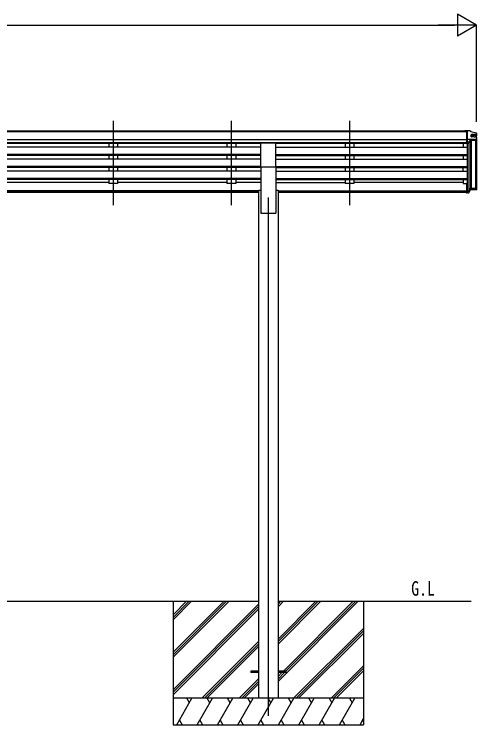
# Model space of a CAD drawing. Units: millimetres, scale not verified. Extents: x -10512 to 10512, y -7425 to 7425.
# Drawn here: x -513 to 2110, y -4212 to -184 of the extents above; entities that cross this region are included whole.
import ezdxf
from ezdxf.enums import TextEntityAlignment as Align

# ---------------------------------------------------------------- set-up
doc = ezdxf.new("R2010")
doc.units = ezdxf.units.MM
doc.header["$LTSCALE"] = 40
for name, color, linetype in [('0-2_USER1', 3, 'Continuous'), ('0-3_YKK_12', 2, 'Continuous'), ('0-4_YKK_13', 4, 'Continuous'), ('0-5_YKK_A1', 4, 'Continuous'), ('0-6_YKK_D', 6, 'Continuous')]:
    doc.layers.add(name, color=color, linetype=linetype)
doc.styles.add('ＭＳ ゴシック', font='')
doc.styles.get('ＭＳ ゴシック').set_extended_font_data('MS Gothic')

msp = doc.modelspace()

# ---------------------------------------------------------------- linework, layer by layer
at = {"layer": '0-3_YKK_12'}
for p, q in [((47.55, -789.39), (47.55, -1266.9)), ((47.55, -789.39), (47.55, -1266.9)), ((717.55, -789.39), (717.55, -1266.9)), ((717.55, -789.39), (717.55, -1266.9)), ((1387.55, -789.39), (1387.55, -1266.9)), ((1387.55, -789.39), (1387.55, -1266.9)), ((927.55, -1223.94), (927.55, -4162.5))]:
    msp.add_line(p, q, dxfattribs=at)
at = {"layer": '0-4_YKK_13'}
for p, q in [((2051.05, -845.13), (2041.05, -845.22)), ((2041.05, -846.74), (2041.05, -845.22)), ((2069.55, -845.13), (2051.05, -845.13)), ((2057.55, -917.86), (2057.55, -845.13)), ((2069.55, -845.13), (2071.88, -845.28)), ((2072.64, -845.7), (2076.71, -851.51)), ((2107.55, -859.07), (2076.71, -851.51)), ((2078.4, -878.89), (2078.4, -867.74)), ((2107.55, -873.27), (2078.4, -873.27)), ((2107.55, -883.84), (2079.26, -879.88)), ((2107.55, -866.74), (2079.4, -866.74)), ((2107.55, -859.07), (2107.65, -859.08)), ((2107.55, -883.84), (2107.65, -883.84)), ((2109.55, -871.32), (2109.55, -861.06)), ((2109.55, -897.84), (2109.55, -885.83)), ((885.05, -1048.56), (885.05, -913.34)), ((885.05, -913.34), (970.05, -913.34)), ((970.05, -1048.56), (970.05, -913.34)), ((2057.55, -893.46), (2107.55, -893.46)), ((2063.56, -909.74), (2057.55, -909.74)), ((2063.11, -917.86), (2057.55, -917.86)), ((2073.33, -893.99), (2065.32, -908.7)), ((2107.55, -899.83), (2075.16, -899.83)), ((885.05, -1048.56), (970.05, -1048.56)), ((2051.05, -1142.51), (2051.05, -1196.55)), ((2051.05, -1142.51), (2057.55, -1142.51)), ((2057.55, -1197.29), (2057.55, -1142.51)), ((2107.55, -1138.5), (2107.65, -1138.51)), ((2107.55, -1139.99), (2107.58, -1140)), ((2107.55, -1140.52), (2107.58, -1140.52)), ((2107.55, -1163.27), (2107.65, -1163.27)), ((2107.55, -1164.76), (2107.58, -1164.76)), ((2107.55, -1165.28), (2107.58, -1165.28)), ((2108.05, -1140.49), (2108.05, -1146.14)), ((2108.05, -1165.26), (2108.05, -1170.9)), ((2109.55, -1152.7), (2109.55, -1140.49)), ((2109.55, -1177.27), (2109.55, -1165.26)), ((2051.05, -1182.65), (2057.55, -1182.65)), ((2051.05, -1187.53), (2057.55, -1187.53)), ((2051.05, -1196.55), (2057.55, -1196.55)), ((2063.56, -1189.17), (2057.55, -1189.17)), ((2063.11, -1197.29), (2057.55, -1197.29)), ((2063.56, -1187.68), (2057.73, -1187.68)), ((2072.44, -1171.92), (2064, -1187.42)), ((2073.33, -1173.41), (2065.32, -1188.13)), ((2107.55, -1171.4), (2073.32, -1171.4)), ((2107.55, -1172.89), (2074.21, -1172.89)), ((2107.55, -1179.26), (2075.16, -1179.26)), ((827.55, -3908), (827.55, -3917)), ((872.55, -3908), (827.55, -3908)), ((872.55, -3917), (827.55, -3917)), ((1027.55, -3908), (982.55, -3908)), ((1027.55, -3917), (982.55, -3917)), ((1027.55, -3908), (1027.55, -3917))]:
    msp.add_line(p, q, dxfattribs=at)
msp.add_lwpolyline([(2051.05, -845.13), (2051.05, -917.12), (2057.55, -917.12)], dxfattribs=at)
for centre, radius, start, end in [((2071.82, -846.27), 1, 35, 86.5), ((2079.4, -867.74), 1, 90, 180), ((2079.4, -878.89), 1, 180, 262.04274), ((2107.56, -864.75), 2, 269.84307, 359.8422), ((2107.58, -871.3), 1.98, 269.27462, 359.46746), ((2107.56, -861.07), 1.99, 0.1468, 87.16754), ((2107.56, -885.83), 1.99, 0.1468, 87.16754), ((2063.11, -915.86), 2, 270, 329.93234), ((2063.56, -907.74), 2, 269.9369, 331.34316), ((2074.21, -894.46), 1, 90, 151.42443), ((2075.16, -900.83), 1, 90, 150.49018), ((2107.56, -891.47), 2, 269.84307, 359.8422), ((2107.56, -897.84), 2, 269.84307, 359.8422), ((2107.56, -1146.13), 2, 269.84307, 359.8422), ((2107.55, -1146.14), 0.499, 269.84307, 359.8422), ((2107.58, -1152.68), 1.98, 269.27462, 359.46746), ((2107.55, -1140.49), 0.498, 0.1468, 87.16754), ((2107.55, -1141.02), 0.498, 0.1468, 87.16754), ((2107.55, -1165.26), 0.498, 0.1468, 87.16754), ((2107.55, -1165.78), 0.498, 0.1468, 87.16754), ((2107.56, -1140.5), 1.99, 0.1468, 87.16754), ((2107.56, -1165.26), 1.99, 0.1468, 87.16754), ((2057.85, -1187.41), 0.298, 180.08028, 246.4037), ((2063.11, -1195.29), 2, 270, 329.93234), ((2063.56, -1187.18), 0.5, 269.9369, 331.34316), ((2063.56, -1187.17), 2, 269.9369, 331.34316), ((2073.32, -1172.4), 1, 90, 151.42443), ((2074.21, -1173.89), 1, 90, 151.42443), ((2075.16, -1180.26), 1, 90, 150.49018), ((2107.55, -1170.9), 0.499, 269.84307, 359.8422), ((2107.56, -1170.9), 2, 269.84307, 359.8422), ((2107.56, -1177.27), 2, 269.84307, 359.8422)]:
    msp.add_arc(centre, radius, start, end, dxfattribs=at)
for centre in [(2095.13, -850.85), (2095.13, -1130.28)]:
    msp.add_ellipse(centre, major_axis=(61.55, 113.97), ratio=0.043861, start_param=4.1185316, end_param=4.2870111, dxfattribs=at)
at = {"layer": '0-5_YKK_A1'}
for p, q in [((2051.05, -846.74), (-3295.95, -846.74)), ((2051.05, -851.95), (-3295.95, -851.95)), ((2102.57, -883.14), (2102.58, -873.27)), ((2105.77, -883.59), (2105.78, -873.27)), ((2107.57, -883.84), (2107.58, -873.27)), ((2051.05, -895.48), (-3295.95, -895.48)), ((2051.05, -913.34), (-3295.95, -913.34)), ((885.05, -916.58), (-2129.95, -916.58)), ((22.55, -916.58), (22.55, -937.04)), ((72.55, -916.58), (72.55, -937.04)), ((692.55, -916.58), (692.55, -937.04)), ((742.55, -916.58), (742.55, -937.04)), ((2051.05, -916.68), (970.05, -916.68)), ((1362.55, -916.58), (1362.55, -937.04)), ((1412.55, -916.58), (1412.55, -937.04)), ((2032.55, -916.58), (2032.55, -937.04)), ((2057.55, -1142.51), (2057.55, -917.86)), ((2063.55, -917.81), (2063.55, -1187.68)), ((2074.55, -900.04), (2074.55, -1171.4)), ((2077.55, -899.83), (2077.55, -1171.4)), ((2102.55, -899.83), (2102.55, -1171.4)), ((2105.75, -899.83), (2105.75, -1171.4)), ((2107.55, -899.83), (2107.55, -1171.4)), ((885.05, -937.04), (-2129.95, -937.04)), ((970.05, -937.04), (2057.55, -937.04)), ((885.05, -978.92), (-2129.95, -978.92)), ((885.05, -980.41), (-2129.95, -980.41)), ((885.05, -984.73), (-2129.95, -984.73)), ((885.05, -1005.53), (-2129.95, -1005.53)), ((22.55, -984.73), (22.55, -1005.53)), ((72.55, -984.73), (72.55, -1005.53)), ((692.55, -984.73), (692.55, -1005.53)), ((742.55, -984.73), (742.55, -1005.53)), ((970.05, -978.92), (2057.55, -978.92)), ((970.05, -980.41), (2057.55, -980.41)), ((970.05, -984.73), (2057.55, -984.73)), ((970.05, -1005.53), (2057.55, -1005.53)), ((1362.55, -984.73), (1362.55, -1005.53)), ((1412.55, -984.73), (1412.55, -1005.53)), ((2032.55, -984.73), (2032.55, -1005.53)), ((885.05, -1047.41), (-2129.95, -1047.41)), ((885.05, -1048.9), (-2129.95, -1048.9)), ((885.05, -1053.22), (-2129.95, -1053.22)), ((885.05, -1074.02), (-2129.95, -1074.02)), ((22.55, -1053.22), (22.55, -1074.02)), ((72.55, -1053.22), (72.55, -1074.02)), ((692.55, -1053.22), (692.55, -1074.02)), ((742.55, -1053.22), (742.55, -1074.02)), ((885.05, -1048.56), (885.05, -1312.5)), ((970.05, -1047.41), (2057.55, -1047.41)), ((970.05, -1048.56), (970.05, -1312.5)), ((970.05, -1048.9), (2057.55, -1048.9)), ((970.05, -1053.22), (2057.55, -1053.22)), ((970.05, -1074.02), (2057.55, -1074.02)), ((1362.55, -1053.22), (1362.55, -1074.02)), ((1412.55, -1053.22), (1412.55, -1074.02)), ((2032.55, -1074.02), (2032.55, -1053.22)), ((885.05, -1115.9), (-2129.95, -1115.9)), ((885.05, -1117.4), (-2129.95, -1117.4)), ((885.05, -1121.71), (-2129.95, -1121.71)), ((22.55, -1121.71), (22.55, -1143.15)), ((72.55, -1121.71), (72.55, -1143.15)), ((692.55, -1121.71), (692.55, -1143.15)), ((742.55, -1121.71), (742.55, -1143.15)), ((970.05, -1115.9), (2057.55, -1115.9)), ((970.05, -1117.4), (2057.55, -1117.4)), ((970.05, -1121.71), (2057.55, -1121.71)), ((1362.55, -1121.71), (1362.55, -1143.15)), ((1412.55, -1121.71), (1412.55, -1143.15)), ((2032.55, -1121.71), (2032.55, -1143.15)), ((22.55, -1138.2), (-597.45, -1138.2)), ((72.55, -1143.15), (22.55, -1143.15)), ((692.55, -1138.2), (72.55, -1138.2)), ((742.55, -1143.15), (692.55, -1143.15)), ((885.05, -1138.2), (742.55, -1138.2)), ((970.05, -1138.2), (1362.55, -1138.2)), ((1412.55, -1143.15), (1362.55, -1143.15)), ((2032.55, -1138.2), (1412.55, -1138.2)), ((2032.55, -1143.15), (2051.05, -1143.15)), ((872.55, -1185.22), (-2117.45, -1185.22)), ((872.55, -1186.61), (-2117.45, -1186.61)), ((872.55, -1194.3), (-2117.45, -1194.3)), ((872.55, -1182.51), (872.55, -4062.5)), ((872.55, -1182.51), (885.05, -1182.51)), ((970.05, -1182.51), (982.55, -1182.51)), ((982.55, -1182.51), (982.55, -4062.5)), ((982.55, -1185.22), (2051.05, -1185.22)), ((982.55, -1186.61), (2051.05, -1186.61)), ((2051.05, -1194.3), (982.55, -1194.3)), ((885.05, -1312.5), (970.05, -1312.5)), ((-2117.45, -3512.5), (872.55, -3512.5)), ((387.55, -3512.5), (387.55, -4212.5)), ((387.55, -3829.63), (704.68, -3512.5)), ((387.55, -3815.49), (690.54, -3512.5)), ((387.55, -3801.34), (676.4, -3512.5)), ((387.55, -3617.5), (492.55, -3512.5)), ((387.55, -3603.36), (478.41, -3512.5)), ((387.55, -3589.21), (464.26, -3512.5)), ((387.55, -4013.47), (872.55, -3528.48)), ((387.55, -4027.62), (872.55, -3542.62)), ((982.55, -3512.5), (2077.55, -3512.5)), ((982.55, -3967.26), (1437.31, -3512.5)), ((982.55, -3755.13), (1225.18, -3512.5)), ((982.55, -3740.99), (1211.04, -3512.5)), ((982.55, -3726.85), (1196.9, -3512.5)), ((982.55, -3543), (1013.05, -3512.5)), ((982.55, -3528.86), (998.91, -3512.5)), ((982.55, -3514.71), (984.76, -3512.5)), ((1013.53, -3908), (1409.03, -3512.5)), ((1027.55, -3908.12), (1423.17, -3512.5)), ((1467.55, -3512.5), (1467.55, -4212.5)), ((387.55, -4041.76), (872.55, -3556.76)), ((1071.16, -4062.5), (1467.55, -3666.11)), ((1085.3, -4062.5), (1467.55, -3680.25)), ((1099.44, -4062.5), (1467.55, -3694.4)), ((550.66, -4062.5), (872.55, -3740.61)), ((564.8, -4062.5), (872.55, -3754.75)), ((578.94, -4062.5), (872.55, -3768.89)), ((1283.29, -4062.5), (1467.55, -3878.24)), ((1297.43, -4062.5), (1467.55, -3892.38)), ((1311.58, -4062.5), (1467.55, -3906.53)), ((982.55, -3938.98), (1004.53, -3917)), ((982.55, -3953.12), (1018.67, -3917)), ((762.79, -4062.5), (872.55, -3952.74)), ((776.93, -4062.5), (872.55, -3966.88)), ((791.08, -4062.5), (872.55, -3981.03)), ((1467.55, -4062.5), (387.55, -4062.5)), ((408.16, -4212.5), (494.76, -4062.5)), ((479.76, -4088.48), (464.76, -4062.5)), ((523.63, -4212.5), (610.23, -4062.5)), ((595.23, -4088.48), (580.23, -4062.5)), ((639.1, -4212.5), (725.7, -4062.5)), ((710.7, -4088.48), (695.7, -4062.5)), ((754.57, -4212.5), (841.17, -4062.5)), ((826.17, -4088.48), (811.17, -4062.5)), ((870.04, -4212.5), (956.64, -4062.5)), ((941.64, -4088.48), (926.64, -4062.5)), ((985.51, -4212.5), (1072.11, -4062.5)), ((1057.11, -4088.48), (1042.11, -4062.5)), ((1100.98, -4212.5), (1187.58, -4062.5)), ((1172.58, -4088.48), (1157.58, -4062.5)), ((1216.45, -4212.5), (1303.05, -4062.5)), ((1273.05, -4062.5), (1288.05, -4088.48)), ((1331.92, -4212.5), (1418.52, -4062.5)), ((1388.52, -4062.5), (1403.52, -4088.48)), ((423.15, -4186.52), (438.15, -4212.5)), ((538.62, -4186.52), (553.62, -4212.5)), ((654.09, -4186.52), (669.09, -4212.5)), ((769.56, -4186.52), (784.56, -4212.5)), ((885.04, -4186.52), (900.04, -4212.5)), ((1000.51, -4186.52), (1015.5, -4212.5)), ((1115.98, -4186.52), (1130.97, -4212.5)), ((1231.45, -4186.52), (1246.44, -4212.5)), ((1346.92, -4186.52), (1361.91, -4212.5)), ((1447.39, -4212.5), (1467.55, -4177.58)), ((1462.39, -4186.52), (1467.55, -4195.46)), ((387.55, -4212.5), (1467.55, -4212.5))]:
    msp.add_line(p, q, dxfattribs=at)
at = {"layer": '0-6_YKK_D'}
for p, q in [((2107.55, -246.73), (1999.3, -184.23)), ((1999.3, -184.23), (1999.3, -309.23)), ((-3227.45, -246.73), (1982.55, -246.73)), ((2107.55, -246.73), (1891.04, -246.73)), ((2107.55, -246.73), (1999.3, -309.23)), ((2107.55, -795.13), (2107.55, -245.73))]:
    msp.add_line(p, q, dxfattribs=at)

# ---------------------------------------------------------------- texts
at = {"layer": '0-2_USER1', "style": 'ＭＳ ゴシック', "width": 0.8}
msp.add_text('G.L', height=82.48, dxfattribs=at).set_placement((1737.5, -3505.5), align=Align.BOTTOM_LEFT)

doc.saveas('drawing.dxf')
